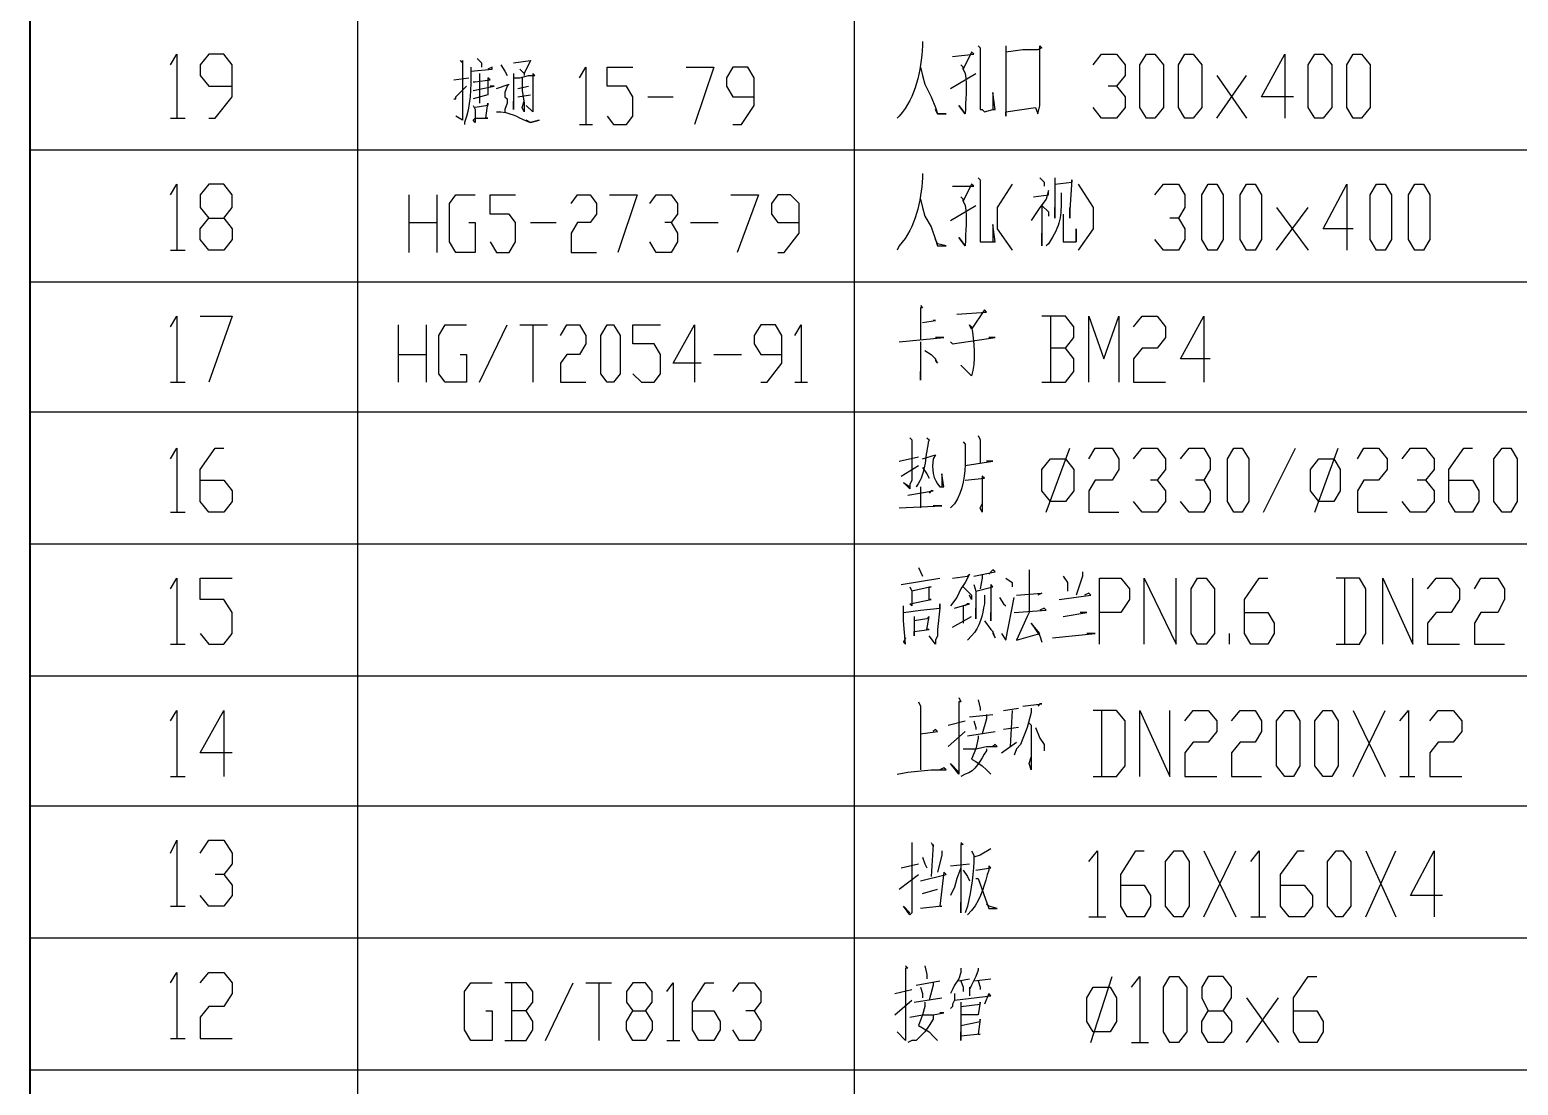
# Model space of a CAD drawing. Header units: millimetres. Extents: x 0 to 822, y 14 to 1153.
# Drawn here: x 569 to 694.7, y 211.6 to 300.8 of the extents above; entities that cross this region are included whole.
import ezdxf

# ---------------------------------------------------------------- set-up
doc = ezdxf.new("R2010")
doc.units = ezdxf.units.MM
doc.layers.add('1', color=7, linetype='Continuous')

msp = doc.modelspace()

# ---------------------------------------------------------------- linework, layer by layer
at = {"layer": '1', "color": 0, "lineweight": 40}
for points in [[(568.98, 301.821732), (568.98, 290.661732)], [(568.98, 290.661732), (568.98, 279.501732)], [(568.98, 279.501732), (568.98, 268.521732)], [(568.98, 268.521732), (568.98, 257.361732)], [(568.98, 257.361732), (568.98, 246.201732)], [(568.98, 246.201732), (568.98, 235.221732)], [(568.98, 235.221732), (568.98, 224.061732)], [(568.98, 224.061732), (568.98, 212.901732)], [(568.98, 212.901732), (568.98, 201.921732)]]:
    msp.add_lwpolyline(points, dxfattribs=at)
at = {"layer": '1', "color": 0, "lineweight": 25}
for points in [[(596.7, 290.661732), (596.7, 301.821732)], [(638.64, 290.661732), (638.64, 301.821732)], [(649.08, 299.481732), (649.26, 299.301732), (649.26, 299.301732), (649.26, 294.801732), (649.26, 294.261732), (649.26, 294.081732), (649.44, 294.081732), (649.62, 293.901732), (650.34, 294.081732), (650.34, 294.081732), (650.52, 294.081732), (650.34, 295.521732), (650.34, 294.081732)], [(651.42, 299.481732), (651.42, 298.941732), (651.42, 293.541732), (651.42, 293.901732), (653.94, 294.261732), (653.94, 294.261732), (654.12, 293.721732), (654.3, 294.441732), (654.3, 295.521732), (654.3, 296.601732), (654.3, 299.481732), (654.48, 299.301732), (654.12, 299.121732), (652.86, 299.121732), (652.86, 299.121732), (651.42, 298.941732)], [(580.86, 297.861732), (581.4, 298.761732), (581.4, 293.361732)], [(584.1, 293.361732), (584.64, 293.361732), (586.08, 295.161732), (586.08, 297.861732), (585.36, 298.761732), (584.1, 298.761732), (583.38, 297.861732), (583.38, 296.961732), (584.1, 296.061732), (586.08, 296.061732)], [(605.34, 298.221732), (605.34, 298.221732), (605.52, 298.041732), (605.52, 298.221732), (605.52, 293.181732), (604.98, 293.541732)], [(606.78, 298.401732), (607.14, 298.041732), (607.14, 297.681732)], [(609.84, 298.041732), (611.28, 298.221732), (611.28, 298.221732), (610.74, 297.141732), (610.38, 297.501732), (610.74, 297.141732), (610.74, 296.961732)], [(646.92, 298.581732), (648.72, 298.761732), (648.54, 298.941732), (647.82, 297.501732), (647.82, 297.681732), (647.64, 297.861732)], [(658.8, 297.861732), (659.52, 298.761732), (660.78, 298.761732), (661.5, 297.861732), (661.5, 296.961732), (660.78, 296.061732), (660.06, 296.061732)], [(663.3, 293.361732), (662.76, 294.261732), (662.76, 297.861732), (663.3, 298.761732), (664.02, 298.761732), (664.74, 297.861732), (664.74, 294.261732), (664.02, 293.361732), (663.3, 293.361732)], [(666.54, 293.361732), (666, 294.261732), (666, 297.861732), (666.54, 298.761732), (667.26, 298.761732), (667.98, 297.861732), (667.98, 294.261732), (667.26, 293.361732), (666.54, 293.361732)], [(675.72, 295.161732), (673.02, 295.161732), (675, 298.761732), (675, 293.361732)], [(677.52, 293.361732), (676.98, 294.261732), (676.98, 297.861732), (677.52, 298.761732), (678.24, 298.761732), (678.96, 297.861732), (678.96, 294.261732), (678.24, 293.361732), (677.52, 293.361732)], [(680.76, 293.361732), (680.22, 294.261732), (680.22, 297.861732), (680.76, 298.761732), (681.48, 298.761732), (682.2, 297.861732), (682.2, 294.261732), (681.48, 293.361732), (680.76, 293.361732)], [(604.8, 296.601732), (606.06, 296.781732)], [(606.24, 297.321732), (608.04, 297.501732), (608.04, 297.681732), (607.68, 297.501732)], [(606.42, 296.421732), (606.6, 296.421732), (606.6, 296.421732), (607.86, 296.601732), (607.68, 296.781732), (607.68, 296.601732), (607.68, 295.341732), (607.68, 295.341732), (606.42, 294.981732)], [(606.96, 297.141732), (606.96, 296.961732), (606.96, 294.621732)], [(608.76, 297.861732), (609.12, 297.321732), (609.3, 296.961732)], [(609.84, 297.141732), (609.84, 296.601732), (609.84, 294.081732), (609.84, 294.441732), (609.84, 294.801732)], [(609.84, 296.781732), (610.38, 296.781732), (611.1, 296.961732), (611.64, 296.961732), (611.46, 297.141732), (611.46, 295.701732), (611.46, 294.801732), (611.46, 294.081732), (611.46, 293.901732), (610.92, 294.441732)], [(610.56, 296.781732), (610.56, 295.701732), (610.74, 294.621732), (610.74, 293.901732), (610.56, 294.261732), (610.74, 294.801732)], [(615.42, 296.781732), (615.96, 297.681732), (615.96, 292.821732)], [(617.76, 293.541732), (618.3, 292.821732), (619.38, 292.821732), (619.92, 293.541732), (619.92, 295.161732), (619.38, 296.061732), (617.76, 296.061732), (617.76, 297.681732), (619.92, 297.681732)], [(624.42, 297.681732), (626.76, 297.681732), (625.14, 292.821732)], [(628.38, 292.821732), (629.1, 292.821732), (630.18, 294.441732), (630.18, 296.781732), (629.64, 297.681732), (628.38, 297.681732), (627.84, 296.781732), (627.84, 296.061732), (628.38, 295.161732), (630.18, 295.161732)], [(644.22, 297.681732), (644.4, 296.961732), (644.58, 296.241732), (645.12, 295.161732), (645.48, 294.261732), (645.66, 293.721732), (646.38, 293.721732), (645.66, 293.721732), (645.48, 294.081732)], [(646.74, 295.881732), (648.9, 297.141732)], [(669.24, 293.361732), (671.76, 296.961732)], [(669.24, 296.961732), (671.76, 293.361732)], [(604.8, 294.981732), (604.98, 294.981732), (604.98, 295.161732), (605.88, 296.061732)], [(606.42, 295.701732), (608.22, 296.061732), (608.04, 296.061732), (607.86, 296.061732)], [(608.4, 295.881732), (609.48, 296.241732), (609.48, 296.241732), (609.3, 296.061732), (609.12, 295.521732), (609.12, 295.161732), (609.3, 294.981732), (609.3, 294.621732), (609.12, 294.081732), (609.12, 293.901732)], [(610.2, 295.881732), (611.1, 296.061732)], [(660.78, 296.061732), (661.5, 295.161732), (661.5, 294.261732), (660.78, 293.361732), (659.52, 293.361732), (658.8, 294.261732)], [(606.42, 294.441732), (606.6, 294.081732), (606.6, 293.001732), (606.42, 293.181732), (606.6, 293.361732), (607.68, 293.361732), (607.5, 293.361732), (607.68, 294.621732), (607.68, 294.441732), (607.68, 294.441732), (606.6, 294.261732)], [(610.2, 295.161732), (611.28, 295.341732)], [(621.18, 295.161732), (623.34, 295.161732)], [(580.86, 293.361732), (582.12, 293.361732)], [(615.42, 292.821732), (616.5, 292.821732)], [(819, 290.661732), (568.98, 290.661732)], [(819, 290.661732), (568.98, 290.661732)], [(596.7, 279.501732), (596.7, 290.661732)], [(638.64, 279.501732), (638.64, 290.661732)], [(649.08, 288.321732), (649.26, 288.141732), (649.26, 288.141732), (649.26, 283.641732), (649.26, 283.101732), (649.26, 282.921732), (649.44, 282.921732), (649.62, 282.921732), (650.34, 282.921732), (650.34, 282.921732), (650.52, 282.921732), (650.34, 284.361732), (650.34, 282.921732)], [(654.3, 288.321732), (654.66, 287.961732), (654.66, 287.781732), (654.66, 287.601732)], [(655.56, 288.321732), (655.56, 287.601732), (655.56, 284.901732), (655.56, 285.441732), (655.56, 285.801732)], [(655.56, 287.781732), (657, 287.961732), (657, 288.141732), (656.82, 285.621732), (656.82, 284.901732), (656.82, 285.261732), (656.82, 285.801732)], [(580.86, 286.881732), (581.4, 287.781732), (581.4, 282.201732)], [(584.1, 282.201732), (583.38, 283.101732), (583.38, 284.001732), (584.1, 284.901732), (585.36, 284.901732), (586.08, 285.801732), (586.08, 286.881732), (585.36, 287.781732), (584.1, 287.781732), (583.38, 286.881732), (583.38, 285.801732), (584.1, 284.901732)], [(601.02, 282.021732), (601.02, 286.881732)], [(603.36, 286.881732), (603.36, 282.021732)], [(606.06, 284.541732), (606.6, 284.541732), (606.6, 282.021732), (604.98, 282.021732), (604.44, 282.921732), (604.44, 286.161732), (604.98, 286.881732), (606.6, 286.881732)], [(607.86, 282.921732), (608.4, 282.021732), (609.48, 282.021732), (610.02, 282.921732), (610.02, 284.541732), (609.48, 285.261732), (607.86, 285.261732), (607.86, 286.881732), (610.02, 286.881732)], [(614.7, 286.161732), (615.24, 286.881732), (616.32, 286.881732), (616.86, 286.161732), (616.86, 285.261732), (616.32, 284.541732), (615.24, 284.541732), (614.7, 283.641732), (614.7, 282.021732), (616.86, 282.021732)], [(617.94, 286.881732), (620.28, 286.881732), (618.66, 282.021732)], [(621.36, 286.161732), (621.9, 286.881732), (623.16, 286.881732), (623.7, 286.161732), (623.7, 285.261732), (623.16, 284.541732), (622.62, 284.541732)], [(628.2, 286.881732), (630.54, 286.881732), (628.74, 282.021732)], [(632.16, 282.021732), (632.7, 282.021732), (633.96, 283.641732), (633.96, 286.161732), (633.24, 286.881732), (632.16, 286.881732), (631.62, 286.161732), (631.62, 285.261732), (632.16, 284.541732), (633.96, 284.541732)], [(646.92, 287.601732), (648.72, 287.601732), (648.54, 287.781732), (647.82, 286.341732), (647.82, 286.521732), (647.64, 286.701732)], [(651.96, 287.781732), (650.7, 285.801732), (650.7, 284.001732), (651.96, 282.201732)], [(653.76, 286.701732), (655.02, 286.881732), (655.02, 287.241732), (654.84, 286.521732), (654.3, 285.801732), (653.58, 284.721732)], [(657.54, 287.781732), (658.8, 285.801732), (658.8, 284.001732), (657.54, 282.201732)], [(664.02, 286.881732), (664.74, 287.781732), (666, 287.781732), (666.54, 286.881732), (666.54, 285.801732), (666, 284.901732), (665.28, 284.901732)], [(668.52, 282.201732), (667.98, 283.101732), (667.98, 286.881732), (668.52, 287.781732), (669.24, 287.781732), (669.78, 286.881732), (669.78, 283.101732), (669.24, 282.201732), (668.52, 282.201732)], [(671.76, 282.201732), (671.22, 283.101732), (671.22, 286.881732), (671.76, 287.781732), (672.48, 287.781732), (673.02, 286.881732), (673.02, 283.101732), (672.48, 282.201732), (671.76, 282.201732)], [(680.76, 284.001732), (678.24, 284.001732), (680.22, 287.781732), (680.22, 282.201732)], [(682.74, 282.201732), (682.2, 283.101732), (682.2, 286.881732), (682.74, 287.781732), (683.46, 287.781732), (684, 286.881732), (684, 283.101732), (683.46, 282.201732), (682.74, 282.201732)], [(685.98, 282.201732), (685.44, 283.101732), (685.44, 286.881732), (685.98, 287.781732), (686.7, 287.781732), (687.24, 286.881732), (687.24, 283.101732), (686.7, 282.201732), (685.98, 282.201732)], [(644.22, 286.521732), (644.4, 285.801732), (644.58, 285.081732), (645.12, 284.181732), (645.48, 283.101732), (645.66, 282.561732), (646.38, 282.561732), (645.66, 282.741732), (645.48, 283.101732)], [(646.74, 284.721732), (648.9, 285.981732)], [(654.48, 285.981732), (654.48, 282.561732), (654.48, 282.921732), (654.48, 283.641732)], [(654.48, 285.981732), (655.02, 285.441732), (655.02, 285.081732)], [(674.28, 282.201732), (676.98, 285.801732)], [(674.28, 285.801732), (676.98, 282.201732)], [(585.36, 284.901732), (586.08, 284.001732), (586.08, 283.101732), (585.36, 282.201732), (584.1, 282.201732)], [(601.02, 284.541732), (603.36, 284.541732)], [(611.28, 284.541732), (613.44, 284.541732)], [(623.16, 284.541732), (623.7, 283.641732), (623.7, 282.921732), (623.16, 282.021732), (621.9, 282.021732), (621.36, 282.921732)], [(624.78, 284.541732), (627.12, 284.541732)], [(656.28, 285.261732), (656.28, 285.081732), (656.28, 283.281732), (656.28, 283.101732), (656.28, 282.921732), (656.46, 282.921732), (656.64, 282.921732), (656.82, 282.921732), (657.36, 282.921732), (657.36, 284.001732), (657.36, 282.921732)], [(666, 284.901732), (666.54, 284.001732), (666.54, 283.101732), (666, 282.201732), (664.74, 282.201732), (664.02, 283.101732)], [(580.86, 282.201732), (582.12, 282.201732)], [(819, 279.501732), (568.98, 279.501732)], [(819, 279.501732), (568.98, 279.501732)], [(596.7, 268.521732), (596.7, 279.501732)], [(638.64, 268.521732), (638.64, 279.501732)], [(580.86, 275.721732), (581.4, 276.621732), (581.4, 271.041732)], [(583.38, 276.621732), (586.08, 276.621732), (584.1, 271.041732)], [(644.22, 277.521732), (644.4, 277.341732), (644.22, 277.341732), (644.22, 274.641732)], [(656.46, 273.921732), (657.18, 274.821732), (657.18, 275.721732), (656.46, 276.621732), (654.48, 276.621732)], [(655.2, 276.621732), (655.2, 271.041732)], [(658.44, 271.041732), (658.44, 276.621732), (659.7, 273.021732), (660.96, 276.621732), (660.96, 271.041732)], [(662.22, 275.721732), (662.94, 276.621732), (664.2, 276.621732), (664.92, 275.721732), (664.92, 274.821732), (664.2, 273.921732), (662.94, 273.921732), (662.22, 273.021732), (662.22, 271.041732), (664.92, 271.041732)], [(668.7, 273.021732), (666.18, 273.021732), (668.16, 276.621732), (668.16, 271.041732)], [(600.12, 271.041732), (600.12, 275.901732)], [(602.46, 275.901732), (602.46, 271.041732)], [(605.34, 273.381732), (605.88, 273.381732), (605.88, 271.041732), (604.08, 271.041732), (603.54, 271.761732), (603.54, 275.001732), (604.08, 275.901732), (605.88, 275.901732)], [(606.96, 271.041732), (609.3, 275.901732)], [(610.38, 275.901732), (612.72, 275.901732)], [(611.46, 275.901732), (611.46, 271.041732)], [(613.8, 275.001732), (614.34, 275.901732), (615.42, 275.901732), (615.96, 275.001732), (615.96, 274.281732), (615.42, 273.381732), (614.34, 273.381732), (613.8, 272.661732), (613.8, 271.041732), (615.96, 271.041732)], [(617.76, 271.041732), (617.22, 271.761732), (617.22, 275.001732), (617.76, 275.901732), (618.3, 275.901732), (618.84, 275.001732), (618.84, 271.761732), (618.3, 271.041732), (617.76, 271.041732)], [(619.92, 271.761732), (620.64, 271.041732), (621.72, 271.041732), (622.26, 271.761732), (622.26, 273.381732), (621.72, 274.281732), (619.92, 274.281732), (619.92, 275.901732), (622.26, 275.901732)], [(625.68, 272.661732), (623.34, 272.661732), (625.14, 275.901732), (625.14, 271.041732)], [(630.72, 271.041732), (631.26, 271.041732), (632.52, 272.661732), (632.52, 275.001732), (631.98, 275.901732), (630.72, 275.901732), (630.18, 275.001732), (630.18, 274.281732), (630.72, 273.381732), (632.52, 273.381732)], [(633.6, 275.001732), (634.14, 275.901732), (634.14, 271.041732)], [(644.4, 276.081732), (645.48, 276.261732), (645.48, 276.261732), (645.3, 276.261732)], [(642.42, 274.461732), (646.2, 274.821732), (646.02, 274.821732), (645.48, 274.821732)], [(644.22, 274.461732), (644.22, 271.221732), (644.22, 271.581732), (644.22, 271.941732)], [(646.74, 274.461732), (646.92, 274.281732), (650.52, 274.821732), (650.34, 274.821732), (649.98, 274.821732)], [(600.12, 273.381732), (602.46, 273.381732)], [(626.76, 273.381732), (629.1, 273.381732)], [(644.58, 273.741732), (645.12, 273.381732), (645.48, 273.021732), (645.48, 272.841732), (645.66, 272.661732), (645.48, 273.021732)], [(654.48, 271.041732), (656.46, 271.041732), (657.18, 271.941732), (657.18, 273.021732), (656.46, 273.921732), (655.2, 273.921732)], [(580.86, 271.041732), (582.12, 271.041732)], [(633.6, 271.041732), (634.68, 271.041732)], [(819, 268.521732), (568.98, 268.521732)], [(819, 268.521732), (568.98, 268.521732)], [(596.7, 257.361732), (596.7, 268.521732)], [(638.64, 257.361732), (638.64, 268.521732)], [(580.86, 264.561732), (581.4, 265.461732), (581.4, 260.061732)], [(583.38, 262.761732), (585.36, 262.761732), (586.08, 261.861732), (586.08, 260.961732), (585.36, 260.061732), (584.1, 260.061732), (583.38, 260.961732), (583.38, 263.661732), (584.64, 265.461732), (585.36, 265.461732)], [(643.32, 266.361732), (643.5, 266.181732), (643.5, 262.761732), (643.32, 262.401732), (643.32, 262.221732), (643.32, 262.041732), (642.78, 262.581732), (643.32, 262.221732)], [(649.08, 266.541732), (649.26, 266.181732), (649.26, 266.181732), (649.26, 264.201732)], [(654.84, 260.061732), (656.82, 265.461732)], [(658.44, 264.561732), (658.98, 265.461732), (660.42, 265.461732), (660.96, 264.561732), (660.96, 263.661732), (660.42, 262.761732), (658.98, 262.761732), (658.44, 261.861732), (658.44, 260.061732), (660.96, 260.061732)], [(662.22, 264.561732), (662.94, 265.461732), (664.2, 265.461732), (664.92, 264.561732), (664.92, 263.661732), (664.2, 262.761732), (663.66, 262.761732)], [(666.18, 264.561732), (666.9, 265.461732), (668.16, 265.461732), (668.7, 264.561732), (668.7, 263.661732), (668.16, 262.761732), (667.44, 262.761732)], [(670.68, 260.061732), (670.14, 260.961732), (670.14, 264.561732), (670.68, 265.461732), (671.4, 265.461732), (671.94, 264.561732), (671.94, 260.961732), (671.4, 260.061732), (670.68, 260.061732)], [(673.2, 260.061732), (675.9, 265.461732)], [(677.52, 260.061732), (679.5, 265.461732)], [(681.12, 264.561732), (681.66, 265.461732), (682.92, 265.461732), (683.64, 264.561732), (683.64, 263.661732), (682.92, 262.761732), (681.66, 262.761732), (681.12, 261.861732), (681.12, 260.061732), (683.64, 260.061732)], [(684.9, 264.561732), (685.62, 265.461732), (686.88, 265.461732), (687.6, 264.561732), (687.6, 263.661732), (686.88, 262.761732), (686.16, 262.761732)], [(688.86, 262.761732), (690.84, 262.761732), (691.38, 261.861732), (691.38, 260.961732), (690.84, 260.061732), (689.4, 260.061732), (688.86, 260.961732), (688.86, 263.661732), (690.12, 265.461732), (690.84, 265.461732)], [(693.36, 260.061732), (692.64, 260.961732), (692.64, 264.561732), (693.36, 265.461732), (694.08, 265.461732), (694.62, 264.561732), (694.62, 260.961732), (694.08, 260.061732), (693.36, 260.061732)], [(642.42, 264.381732), (644.04, 264.741732)], [(648, 264.021732), (650.34, 264.381732), (650.16, 264.381732), (649.8, 264.381732)], [(655.2, 260.961732), (654.48, 261.861732), (654.48, 263.661732), (655.2, 264.561732), (656.46, 264.561732), (657.18, 263.661732), (657.18, 261.861732), (656.46, 260.961732), (655.2, 260.961732)], [(677.88, 260.961732), (677.16, 261.861732), (677.16, 263.661732), (677.88, 264.561732), (679.14, 264.561732), (679.68, 263.661732), (679.68, 261.861732), (679.14, 260.961732), (677.88, 260.961732)], [(642.6, 263.121732), (644.04, 264.021732)], [(644.4, 263.841732), (644.76, 263.301732), (644.94, 262.941732)], [(648, 262.761732), (649.62, 262.941732), (649.44, 263.121732), (649.44, 260.061732), (649.26, 260.421732), (649.44, 260.781732)], [(643.14, 261.501732), (645.3, 261.861732), (645.12, 261.861732), (644.94, 261.681732)], [(644.22, 262.221732), (644.22, 260.421732)], [(664.2, 262.761732), (664.92, 261.861732), (664.92, 260.961732), (664.2, 260.061732), (662.94, 260.061732), (662.22, 260.961732)], [(668.16, 262.761732), (668.7, 261.861732), (668.7, 260.961732), (668.16, 260.061732), (666.9, 260.061732), (666.18, 260.961732)], [(686.88, 262.761732), (687.6, 261.861732), (687.6, 260.961732), (686.88, 260.061732), (685.62, 260.061732), (684.9, 260.961732)], [(642.42, 260.421732), (646.02, 260.601732), (645.84, 260.601732), (645.3, 260.601732)], [(580.86, 260.061732), (582.12, 260.061732)], [(819, 257.361732), (568.98, 257.361732)], [(819, 257.361732), (568.98, 257.361732)], [(596.7, 246.201732), (596.7, 257.361732)], [(638.64, 246.201732), (638.64, 257.361732)], [(644.04, 255.381732), (644.22, 255.021732), (644.4, 254.661732)], [(580.86, 253.581732), (581.4, 254.481732), (581.4, 248.901732)], [(583.38, 249.801732), (584.1, 248.901732), (585.36, 248.901732), (586.08, 249.801732), (586.08, 251.601732), (585.36, 252.681732), (583.38, 252.681732), (583.38, 254.481732), (586.08, 254.481732)], [(642.6, 253.941732), (645.84, 254.481732)], [(646.92, 254.481732), (648.18, 254.661732), (648.36, 254.841732), (648, 254.121732), (647.64, 253.581732), (647.28, 252.861732), (646.74, 252.141732)], [(648.72, 254.661732), (650.52, 255.021732), (650.34, 255.201732), (649.98, 254.841732)], [(649.44, 254.841732), (649.44, 254.481732), (649.26, 253.581732)], [(651.42, 254.481732), (651.96, 254.121732), (651.96, 253.761732)], [(653.4, 255.201732), (653.4, 254.841732), (653.4, 251.601732), (653.22, 251.241732), (652.32, 249.261732), (652.32, 249.261732), (654.3, 249.801732), (653.58, 250.701732), (654.3, 249.621732), (654.48, 249.081732)], [(656.28, 254.661732), (656.64, 254.121732), (656.64, 253.761732), (656.64, 253.401732)], [(657.9, 255.021732), (657.9, 254.661732), (657.36, 253.041732)], [(659.34, 248.901732), (659.34, 254.481732), (661.14, 254.481732), (661.86, 253.581732), (661.86, 252.681732), (661.14, 251.601732), (659.34, 251.601732)], [(663.12, 248.901732), (663.12, 254.481732), (665.82, 248.901732), (665.82, 254.481732)], [(667.62, 248.901732), (667.08, 249.801732), (667.08, 253.581732), (667.62, 254.481732), (668.34, 254.481732), (669.06, 253.581732), (669.06, 249.801732), (668.34, 248.901732), (667.62, 248.901732)], [(671.58, 251.601732), (673.56, 251.601732), (674.1, 250.701732), (674.1, 249.801732), (673.56, 248.901732), (672.12, 248.901732), (671.58, 249.801732), (671.58, 252.681732), (672.84, 254.481732), (673.56, 254.481732)], [(679.32, 248.901732), (681.3, 248.901732), (681.84, 249.801732), (681.84, 253.581732), (681.3, 254.481732), (679.32, 254.481732)], [(680.04, 254.481732), (680.04, 248.901732)], [(683.28, 248.901732), (683.28, 254.481732), (685.8, 248.901732), (685.8, 254.481732)], [(687.06, 253.581732), (687.78, 254.481732), (689.04, 254.481732), (689.76, 253.581732), (689.76, 252.681732), (689.04, 251.601732), (687.78, 251.601732), (687.06, 250.701732), (687.06, 248.901732), (689.76, 248.901732)], [(691.02, 253.581732), (691.56, 254.481732), (693, 254.481732), (693.54, 253.581732), (693.54, 252.681732), (693, 251.601732), (691.56, 251.601732), (691.02, 250.701732), (691.02, 248.901732), (693.54, 248.901732)], [(643.32, 253.761732), (643.5, 253.401732), (643.5, 252.141732), (643.32, 252.321732), (645.12, 252.681732), (644.94, 252.681732), (644.94, 253.761732), (645.12, 253.761732), (643.5, 253.401732)], [(647.82, 253.761732), (648.36, 253.221732), (648.54, 253.041732), (648.54, 252.681732), (648.36, 253.041732)], [(648.72, 253.941732), (648.9, 253.401732), (648.9, 251.061732), (648.9, 251.421732), (648.9, 251.961732)], [(648.9, 253.401732), (650.34, 253.761732), (650.16, 253.941732), (650.16, 253.401732), (650.16, 251.781732), (650.16, 250.881732), (650.16, 251.241732), (650.16, 251.601732)], [(650.88, 252.861732), (651.24, 252.321732), (651.42, 252.141732)], [(651.06, 249.801732), (651.42, 249.261732), (652.14, 252.861732)], [(652.32, 253.041732), (654.48, 253.221732), (654.48, 253.221732), (654.12, 253.041732)], [(655.92, 252.681732), (658.62, 253.041732), (658.44, 253.221732), (658.08, 253.041732)], [(642.78, 251.601732), (644.22, 251.781732), (645.84, 251.961732), (645.84, 252.321732), (645.84, 252.141732), (645.84, 251.961732), (645.66, 250.161732), (645.66, 249.621732), (645.48, 249.261732), (645.48, 248.901732), (644.94, 249.621732)], [(642.96, 249.441732), (642.78, 249.081732), (642.96, 248.901732), (642.78, 250.881732), (642.78, 251.601732), (642.78, 252.141732)], [(647.1, 251.961732), (648.36, 252.321732), (648.18, 252.321732), (648, 252.141732)], [(647.82, 252.141732), (647.82, 250.701732)], [(652.14, 251.601732), (654.84, 251.781732), (654.66, 251.961732), (654.3, 251.781732)], [(656.28, 251.241732), (656.28, 251.241732), (658.26, 251.601732), (657.72, 251.601732)], [(643.68, 251.241732), (643.68, 250.881732), (643.68, 249.621732), (643.68, 249.981732), (644.94, 250.161732), (644.76, 250.161732), (644.94, 251.241732), (644.94, 251.241732), (644.76, 251.061732), (643.68, 250.881732)], [(646.92, 250.341732), (648.54, 251.241732)], [(649.62, 250.881732), (650.16, 250.161732), (650.34, 249.981732), (650.34, 249.801732), (650.52, 249.441732), (650.34, 249.981732)], [(655.38, 249.441732), (658.98, 249.801732), (658.8, 249.801732), (658.26, 249.801732)], [(670.32, 248.901732), (670.32, 249.801732)], [(580.86, 248.901732), (582.12, 248.901732)], [(819, 246.201732), (568.98, 246.201732)], [(819, 246.201732), (568.98, 246.201732)], [(596.7, 235.221732), (596.7, 246.201732)], [(638.64, 235.221732), (638.64, 246.201732)], [(644.04, 244.041732), (644.22, 243.681732), (644.22, 243.681732), (644.22, 239.721732), (644.22, 238.281732)], [(647.46, 244.401732), (647.64, 244.041732), (647.46, 244.041732), (647.46, 239.901732), (647.46, 238.101732), (647.46, 237.921732), (646.74, 238.821732), (647.46, 238.101732)], [(649.08, 244.221732), (649.26, 243.501732), (649.26, 243.321732)], [(580.86, 242.421732), (581.4, 243.321732), (581.4, 237.741732)], [(586.08, 239.721732), (583.38, 239.721732), (585.36, 243.321732), (585.36, 237.741732)], [(648.36, 242.781732), (650.34, 242.961732)], [(649.8, 242.961732), (649.8, 242.601732), (649.44, 241.341732)], [(651.24, 243.321732), (652.5, 243.501732)], [(651.96, 243.321732), (651.78, 240.261732)], [(653.58, 243.501732), (653.58, 243.141732), (653.22, 241.881732), (652.68, 240.441732), (652.32, 240.081732), (652.14, 239.541732)], [(652.86, 243.681732), (654.48, 243.861732), (654.3, 243.861732), (654.12, 243.681732)], [(658.8, 237.741732), (660.78, 237.741732), (661.5, 238.641732), (661.5, 242.421732), (660.78, 243.321732), (658.8, 243.321732)], [(659.52, 243.321732), (659.52, 237.741732)], [(662.76, 237.741732), (662.76, 243.321732), (665.28, 237.741732), (665.28, 243.321732)], [(666.54, 242.421732), (667.26, 243.321732), (668.52, 243.321732), (669.24, 242.421732), (669.24, 241.521732), (668.52, 240.621732), (667.26, 240.621732), (666.54, 239.721732), (666.54, 237.741732), (669.24, 237.741732)], [(670.5, 242.421732), (671.22, 243.321732), (672.48, 243.321732), (673.02, 242.421732), (673.02, 241.521732), (672.48, 240.621732), (671.22, 240.621732), (670.5, 239.721732), (670.5, 237.741732), (673.02, 237.741732)], [(675, 237.741732), (674.28, 238.641732), (674.28, 242.421732), (675, 243.321732), (675.72, 243.321732), (676.26, 242.421732), (676.26, 238.641732), (675.72, 237.741732), (675, 237.741732)], [(678.24, 237.741732), (677.52, 238.641732), (677.52, 242.421732), (678.24, 243.321732), (678.96, 243.321732), (679.5, 242.421732), (679.5, 238.641732), (678.96, 237.741732), (678.24, 237.741732)], [(680.76, 237.741732), (683.46, 243.321732)], [(680.76, 243.321732), (683.46, 237.741732)], [(684.72, 242.421732), (685.44, 243.321732), (685.44, 237.741732)], [(687.24, 242.421732), (687.96, 243.321732), (689.22, 243.321732), (689.94, 242.421732), (689.94, 241.521732), (689.22, 240.621732), (687.96, 240.621732), (687.24, 239.721732), (687.24, 237.741732), (689.94, 237.741732)], [(644.22, 241.341732), (645.66, 241.521732), (645.48, 241.701732), (645.3, 241.521732)], [(646.56, 242.061732), (648, 242.421732)], [(646.56, 240.261732), (648, 241.521732)], [(648.18, 241.161732), (650.52, 241.521732)], [(648.72, 242.421732), (648.9, 241.881732), (648.9, 241.701732)], [(652.5, 241.881732), (651.24, 241.701732)], [(653.4, 242.241732), (653.58, 242.061732), (653.58, 238.281732), (653.4, 238.821732), (653.58, 239.361732)], [(653.94, 241.881732), (654.3, 240.981732), (654.66, 240.441732), (654.66, 239.901732)], [(647.82, 240.081732), (648.9, 240.081732), (649.8, 240.261732), (650.7, 240.261732), (650.52, 240.441732), (650.34, 240.261732)], [(649.08, 241.161732), (649.08, 240.981732), (648.9, 240.081732), (648.54, 239.181732), (648.9, 239.001732), (649.44, 238.641732), (649.8, 238.281732), (650.16, 237.921732)], [(651.06, 239.721732), (652.32, 240.621732)], [(580.86, 237.741732), (582.12, 237.741732)], [(642.24, 237.921732), (643.14, 238.101732), (645.12, 238.281732), (646.38, 238.281732), (646.2, 238.461732), (645.84, 238.281732)], [(684.72, 237.741732), (685.98, 237.741732)], [(819, 235.221732), (568.98, 235.221732)], [(819, 235.221732), (568.98, 235.221732)], [(596.7, 224.061732), (596.7, 235.221732)], [(638.64, 224.061732), (638.64, 235.221732)], [(580.86, 231.261732), (581.4, 232.341732), (581.4, 226.761732)], [(583.38, 231.261732), (584.1, 232.341732), (585.36, 232.341732), (586.08, 231.261732), (586.08, 230.361732), (585.36, 229.461732), (584.64, 229.461732)], [(643.5, 232.161732), (643.5, 231.981732), (643.5, 231.981732), (643.5, 226.401732), (643.5, 226.221732), (643.32, 226.041732), (642.78, 226.761732), (643.32, 226.221732)], [(645.12, 232.161732), (645.3, 231.801732), (645.3, 231.981732), (645.12, 229.281732)], [(646.02, 231.441732), (646.02, 231.081732), (645.66, 229.641732)], [(647.64, 232.161732), (647.82, 231.981732), (647.64, 231.981732), (647.64, 226.221732), (647.64, 226.581732), (647.64, 227.121732)], [(650.16, 231.621732), (649.26, 231.081732), (648.72, 230.901732)], [(658.44, 230.541732), (659.16, 231.441732), (659.16, 225.861732)], [(661.14, 228.561732), (663.12, 228.561732), (663.66, 227.661732), (663.66, 226.761732), (663.12, 225.861732), (661.68, 225.861732), (661.14, 226.761732), (661.14, 229.461732), (662.4, 231.441732), (663.12, 231.441732)], [(665.64, 225.861732), (664.92, 226.761732), (664.92, 230.541732), (665.64, 231.441732), (666.36, 231.441732), (666.9, 230.541732), (666.9, 226.761732), (666.36, 225.861732), (665.64, 225.861732)], [(668.16, 225.861732), (670.86, 231.441732)], [(668.16, 231.441732), (670.86, 225.861732)], [(672.12, 230.541732), (672.84, 231.441732), (672.84, 225.861732)], [(674.64, 228.561732), (676.62, 228.561732), (677.34, 227.661732), (677.34, 226.761732), (676.62, 225.861732), (675.36, 225.861732), (674.64, 226.761732), (674.64, 229.461732), (676.08, 231.441732), (676.62, 231.441732)], [(679.32, 225.861732), (678.6, 226.761732), (678.6, 230.541732), (679.32, 231.441732), (679.86, 231.441732), (680.58, 230.541732), (680.58, 226.761732), (679.86, 225.861732), (679.32, 225.861732)], [(681.84, 225.861732), (684.36, 231.441732)], [(681.84, 231.441732), (684.36, 225.861732)], [(688.32, 227.661732), (685.62, 227.661732), (687.6, 231.441732), (687.6, 225.861732)], [(642.6, 230.001732), (644.04, 230.361732)], [(644.4, 230.901732), (644.58, 230.361732), (644.76, 230.001732)], [(646.74, 230.181732), (648.36, 230.361732)], [(585.36, 229.461732), (586.08, 228.561732), (586.08, 227.661732), (585.36, 226.761732), (584.1, 226.761732), (583.38, 227.661732)], [(642.42, 228.201732), (644.04, 229.461732)], [(644.22, 228.921732), (646.38, 229.461732), (646.2, 229.641732), (645.84, 226.761732), (646.02, 226.761732), (644.22, 226.581732)], [(647.64, 230.001732), (647.28, 229.101732), (647.1, 228.381732), (646.74, 227.661732)], [(647.82, 229.821732), (648.18, 229.281732), (648.36, 228.921732)], [(648.9, 229.101732), (649.08, 229.101732), (649.98, 226.581732), (650.7, 226.581732), (649.98, 226.761732), (649.8, 226.941732)], [(644.4, 227.841732), (645.66, 228.201732)], [(580.86, 226.761732), (582.12, 226.761732)], [(658.44, 225.861732), (659.88, 225.861732)], [(672.12, 225.861732), (673.38, 225.861732)], [(819, 224.061732), (568.98, 224.061732)], [(819, 224.061732), (568.98, 224.061732)], [(596.7, 212.901732), (596.7, 224.061732)], [(638.64, 212.901732), (638.64, 224.061732)], [(642.96, 221.721732), (643.14, 221.541732), (642.96, 221.541732), (642.96, 217.401732), (642.96, 215.601732), (642.96, 215.421732), (642.24, 216.141732), (642.96, 215.421732)], [(644.58, 221.721732), (644.76, 221.001732), (644.76, 220.641732)], [(647.64, 221.541732), (647.64, 221.181732), (647.46, 220.641732), (647.1, 220.101732), (647.1, 220.101732), (646.92, 219.741732), (646.74, 219.381732)], [(649.08, 221.541732), (649.08, 221.361732), (648.9, 220.821732), (648.54, 220.101732), (648.36, 219.741732)], [(580.86, 220.281732), (581.4, 221.181732), (581.4, 215.601732)], [(583.38, 220.281732), (584.1, 221.181732), (585.36, 221.181732), (586.08, 220.281732), (586.08, 219.381732), (585.36, 218.301732), (584.1, 218.301732), (583.38, 217.401732), (583.38, 215.601732), (586.08, 215.601732)], [(607.5, 217.941732), (608.04, 217.941732), (608.04, 215.421732), (606.24, 215.421732), (605.7, 216.321732), (605.7, 219.561732), (606.24, 220.281732), (608.04, 220.281732)], [(610.92, 217.941732), (611.46, 218.661732), (611.46, 219.561732), (610.92, 220.281732), (609.12, 220.281732)], [(609.66, 220.281732), (609.66, 215.421732)], [(612.54, 215.421732), (614.88, 220.281732)], [(615.96, 220.281732), (618.12, 220.281732)], [(617.04, 220.281732), (617.04, 215.421732)], [(619.92, 215.421732), (619.38, 216.321732), (619.38, 217.041732), (619.92, 217.941732), (621, 217.941732), (621.54, 218.661732), (621.54, 219.561732), (621, 220.281732), (619.92, 220.281732), (619.38, 219.561732), (619.38, 218.661732), (619.92, 217.941732)], [(622.8, 219.561732), (623.34, 220.281732), (623.34, 215.421732)], [(624.96, 217.941732), (626.76, 217.941732), (627.3, 217.041732), (627.3, 216.321732), (626.76, 215.421732), (625.5, 215.421732), (624.96, 216.321732), (624.96, 218.661732), (626.04, 220.281732), (626.76, 220.281732)], [(628.38, 219.561732), (628.92, 220.281732), (630.18, 220.281732), (630.72, 219.561732), (630.72, 218.661732), (630.18, 217.941732), (629.46, 217.941732)], [(643.86, 220.101732), (645.84, 220.461732)], [(645.3, 220.281732), (645.3, 220.101732), (644.94, 218.841732)], [(647.46, 220.461732), (648.36, 220.641732)], [(647.64, 220.461732), (647.82, 219.921732), (647.82, 219.561732)], [(648.72, 220.461732), (650.16, 220.641732)], [(649.08, 220.461732), (649.26, 219.921732), (649.26, 219.741732)], [(658.62, 215.241732), (660.42, 220.821732)], [(662.04, 219.921732), (662.76, 220.821732), (662.76, 215.241732)], [(665.28, 215.241732), (664.74, 216.141732), (664.74, 219.921732), (665.28, 220.821732), (666, 220.821732), (666.72, 219.921732), (666.72, 216.141732), (666, 215.241732), (665.28, 215.241732)], [(668.52, 215.241732), (667.98, 216.141732), (667.98, 217.041732), (668.52, 217.941732), (669.78, 217.941732), (670.5, 219.021732), (670.5, 219.921732), (669.78, 220.821732), (668.52, 220.821732), (667.98, 219.921732), (667.98, 219.021732), (668.52, 217.941732)], [(675.72, 217.941732), (677.7, 217.941732), (678.24, 217.041732), (678.24, 216.141732), (677.7, 215.241732), (676.26, 215.241732), (675.72, 216.141732), (675.72, 219.021732), (676.98, 220.821732), (677.7, 220.821732)], [(642.06, 219.381732), (643.5, 219.741732)], [(642.06, 217.581732), (643.5, 218.841732)], [(643.68, 218.661732), (646.02, 219.021732)], [(644.22, 219.921732), (644.4, 219.381732), (644.4, 219.021732)], [(647.1, 219.381732), (647.1, 218.841732), (646.92, 218.481732), (646.92, 218.301732), (646.74, 218.121732)], [(647.1, 218.841732), (650.16, 219.201732), (649.98, 219.381732), (649.62, 218.481732)], [(648.36, 219.921732), (648.36, 219.561732), (648.36, 219.201732)], [(658.8, 216.141732), (658.26, 217.041732), (658.26, 219.021732), (658.8, 219.921732), (660.24, 219.921732), (660.78, 219.021732), (660.78, 217.041732), (660.24, 216.141732), (658.8, 216.141732)], [(671.76, 215.241732), (674.46, 219.021732)], [(671.76, 219.021732), (674.46, 215.241732)], [(609.12, 215.421732), (610.92, 215.421732), (611.46, 216.321732), (611.46, 217.041732), (610.92, 217.941732), (609.66, 217.941732)], [(621, 217.941732), (621.54, 217.041732), (621.54, 216.321732), (621, 215.421732), (619.92, 215.421732)], [(630.18, 217.941732), (630.72, 217.041732), (630.72, 216.321732), (630.18, 215.421732), (628.92, 215.421732), (628.38, 216.321732)], [(645.3, 217.581732), (645.3, 217.221732), (644.94, 216.681732), (644.58, 216.141732), (644.22, 215.781732), (643.86, 215.421732), (643.5, 215.421732), (643.14, 215.241732)], [(643.32, 217.401732), (644.4, 217.581732), (645.3, 217.581732), (646.2, 217.761732), (646.02, 217.761732), (645.84, 217.761732)], [(644.58, 218.661732), (644.58, 218.301732), (644.4, 217.581732), (644.04, 216.681732), (644.4, 216.501732), (644.94, 216.141732), (645.3, 215.781732), (645.66, 215.421732)], [(647.64, 218.661732), (647.64, 218.301732), (647.64, 217.221732), (647.64, 215.421732), (647.64, 215.781732), (647.64, 216.141732)], [(647.64, 218.301732), (649.26, 218.481732), (649.26, 218.661732), (649.08, 217.581732), (649.08, 217.581732), (647.64, 217.581732)], [(669.78, 217.941732), (670.5, 217.041732), (670.5, 216.141732), (669.78, 215.241732), (668.52, 215.241732)], [(647.64, 216.681732), (649.26, 217.041732), (649.26, 217.221732), (649.08, 215.961732), (649.26, 215.961732), (647.64, 215.781732)], [(580.86, 215.601732), (582.12, 215.601732)], [(622.8, 215.421732), (623.88, 215.421732)], [(662.04, 215.241732), (663.48, 215.241732)], [(819, 212.901732), (568.98, 212.901732)], [(819, 212.901732), (568.98, 212.901732)], [(596.7, 201.921732), (596.7, 212.901732)], [(638.64, 201.921732), (638.64, 212.901732)]]:
    msp.add_lwpolyline(points, dxfattribs=at)
for points, knots in [([(644.4, 299.841732), (644.4, 299.841732), (644.4, 299.481732), (644.4, 299.481732), (644.22, 297.321732), (643.86, 295.161732), (642.42, 293.541732), (642.42, 293.541732), (642.24, 293.361732), (642.24, 293.361732)], [0, 0, 0, 0, 1, 1, 1, 2, 2, 2, 3, 3, 3, 3]), ([(606.24, 297.681732), (606.24, 297.681732), (606.24, 297.321732), (606.24, 297.321732), (606.24, 296.061732), (606.24, 294.261732), (605.7, 293.001732), (605.7, 293.001732), (605.7, 292.821732), (605.7, 292.821732)], [0, 0, 0, 0, 1, 1, 1, 2, 2, 2, 3, 3, 3, 3]), ([(647.82, 297.501732), (647.82, 297.501732), (648, 297.141732), (648, 297.141732), (648.18, 296.061732), (648, 294.801732), (648, 293.721732), (648, 293.721732), (648, 293.721732), (648, 293.721732), (648, 293.721732), (647.46, 294.441732), (647.46, 294.441732), (647.46, 294.441732), (648, 293.721732), (648, 293.721732)], [0, 0, 0, 0, 1, 1, 1, 2, 2, 2, 3, 3, 3, 4, 4, 4, 5, 5, 5, 5]), ([(608.4, 293.901732), (608.4, 293.901732), (608.76, 293.901732), (608.76, 293.901732), (610.02, 293.721732), (610.2, 293.361732), (611.28, 293.001732), (611.28, 293.001732), (612, 293.181732), (612, 293.181732), (612, 293.181732), (611.28, 293.001732), (611.28, 293.001732), (611.28, 293.001732), (610.92, 293.181732), (610.92, 293.181732)], [0, 0, 0, 0, 1, 1, 1, 2, 2, 2, 3, 3, 3, 4, 4, 4, 5, 5, 5, 5]), ([(644.4, 288.681732), (644.4, 288.681732), (644.4, 288.321732), (644.4, 288.321732), (644.22, 286.341732), (643.86, 284.181732), (642.42, 282.561732), (642.42, 282.561732), (642.24, 282.201732), (642.24, 282.201732)], [0, 0, 0, 0, 1, 1, 1, 2, 2, 2, 3, 3, 3, 3]), ([(656.1, 287.061732), (656.1, 287.061732), (656.1, 286.701732), (656.1, 286.701732), (656.1, 285.081732), (656.1, 284.361732), (655.02, 282.741732), (655.02, 282.741732), (654.84, 282.561732), (654.84, 282.561732)], [0, 0, 0, 0, 1, 1, 1, 2, 2, 2, 3, 3, 3, 3]), ([(647.82, 286.341732), (647.82, 286.341732), (648, 285.981732), (648, 285.981732), (648.18, 284.901732), (648, 283.821732), (648, 282.561732), (648, 282.561732), (648, 282.561732), (648, 282.561732), (648, 282.561732), (647.46, 283.281732), (647.46, 283.281732), (647.46, 283.281732), (648, 282.561732), (648, 282.561732)], [0, 0, 0, 0, 1, 1, 1, 2, 2, 2, 3, 3, 3, 4, 4, 4, 5, 5, 5, 5]), ([(647.28, 276.801732), (647.28, 276.801732), (649.8, 276.981732), (649.8, 276.981732), (649.8, 276.981732), (649.62, 277.161732), (649.62, 277.161732), (649.62, 277.161732), (648.54, 275.541732), (648.54, 275.541732), (648.54, 275.541732), (648.36, 275.901732), (648.36, 275.901732), (648.36, 275.901732), (648.54, 275.721732), (648.54, 275.721732), (648.72, 274.641732), (648.9, 272.661732), (648.54, 271.581732), (648.54, 271.581732), (648.54, 271.581732), (648.54, 271.581732), (648.54, 271.581732), (647.64, 272.481732), (647.64, 272.481732), (647.64, 272.481732), (648.54, 271.581732), (648.54, 271.581732), (648.54, 271.581732), (648.54, 271.581732), (648.54, 271.581732)], [0, 0, 0, 0, 1, 1, 1, 2, 2, 2, 3, 3, 3, 4, 4, 4, 5, 5, 5, 6, 6, 6, 7, 7, 7, 8, 8, 8, 9, 9, 9, 10, 10, 10, 10]), ([(644.76, 266.361732), (644.76, 266.361732), (644.94, 266.181732), (644.94, 266.181732), (644.58, 264.921732), (644.76, 263.481732), (643.86, 262.221732), (643.86, 262.221732), (643.86, 262.221732), (643.86, 262.221732)], [0, 0, 0, 0, 1, 1, 1, 2, 2, 2, 3, 3, 3, 3]), ([(647.82, 266.001732), (647.82, 266.001732), (648, 265.821732), (648, 265.821732), (648, 265.821732), (648, 265.821732), (648, 265.821732), (648, 265.821732), (648, 264.561732), (648, 264.561732), (648, 263.301732), (647.82, 261.861732), (647.1, 260.781732), (647.1, 260.781732), (646.74, 260.421732), (646.74, 260.421732)], [0, 0, 0, 0, 1, 1, 1, 2, 2, 2, 3, 3, 3, 4, 4, 4, 5, 5, 5, 5]), ([(644.4, 264.561732), (644.4, 264.561732), (645.48, 264.921732), (645.48, 264.921732), (645.48, 264.921732), (645.48, 264.921732), (645.48, 264.921732), (645.48, 264.921732), (645.3, 264.561732), (645.3, 264.561732), (645.12, 263.841732), (645.3, 262.761732), (645.84, 262.221732), (645.84, 262.221732), (646.2, 262.221732), (646.2, 262.221732), (646.2, 262.221732), (646.02, 263.301732), (646.02, 263.301732), (646.02, 263.301732), (646.02, 262.221732), (646.02, 262.221732)], [0, 0, 0, 0, 1, 1, 1, 2, 2, 2, 3, 3, 3, 4, 4, 4, 5, 5, 5, 6, 6, 6, 7, 7, 7, 7]), ([(649.62, 253.041732), (649.62, 253.041732), (649.62, 252.321732), (649.62, 252.321732), (649.44, 251.421732), (649.26, 250.341732), (648.54, 249.621732), (648.54, 249.621732), (648.18, 249.261732), (648.18, 249.261732)], [0, 0, 0, 0, 1, 1, 1, 2, 2, 2, 3, 3, 3, 3]), ([(649.8, 240.081732), (649.8, 240.081732), (649.8, 239.901732), (649.8, 239.901732), (649.26, 239.181732), (648.9, 238.101732), (648, 237.921732), (648, 237.921732), (647.64, 237.741732), (647.64, 237.741732)], [0, 0, 0, 0, 1, 1, 1, 2, 2, 2, 3, 3, 3, 3]), ([(648.54, 231.441732), (648.54, 231.441732), (648.72, 231.081732), (648.72, 231.081732), (648.72, 229.641732), (648.54, 228.201732), (648.18, 226.761732), (648.18, 226.761732), (648, 226.221732), (648, 226.221732)], [0, 0, 0, 0, 1, 1, 1, 2, 2, 2, 3, 3, 3, 3]), ([(648.9, 229.821732), (648.9, 229.821732), (650.16, 230.001732), (650.16, 230.001732), (650.16, 230.001732), (649.98, 230.181732), (649.98, 230.181732), (649.98, 230.181732), (649.98, 229.821732), (649.98, 229.821732), (649.62, 228.741732), (649.44, 227.481732), (648.54, 226.401732), (648.54, 226.401732), (648.18, 226.041732), (648.18, 226.041732)], [0, 0, 0, 0, 1, 1, 1, 2, 2, 2, 3, 3, 3, 4, 4, 4, 5, 5, 5, 5])]:
    msp.add_open_spline(points, degree=3, knots=knots, dxfattribs=at)

doc.saveas('drawing.dxf')
